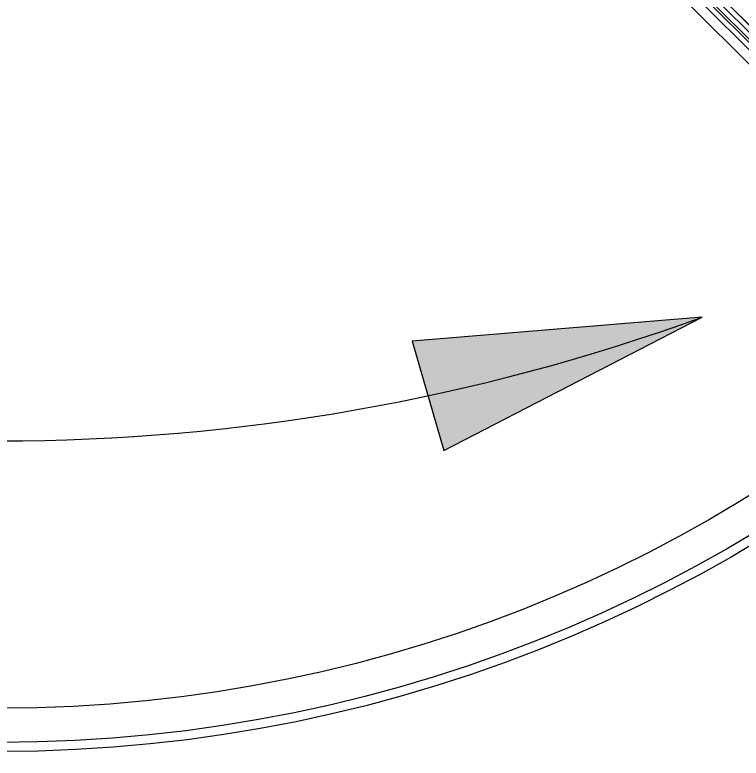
# Model space of a CAD drawing. Extents: x 820 to 5791, y 1495 to 5010.
# Drawn here: x 3155.6 to 3219.3, y 1950.3 to 2015.5 of the extents above; entities that cross this region are included whole.
import ezdxf

# ---------------------------------------------------------------- set-up
doc = ezdxf.new("R2010")
doc.units = 0
doc.header["$LTSCALE"] = 20
doc.layers.get('0').update_dxf_attribs({"linetype": 'CONTINUOUS', "lineweight": 15})
doc.layers.get('DEFPOINTS').update_dxf_attribs({"linetype": 'CONTINUOUS'})
doc.layers.add('_00_TT_PLASTER INTERIOR', color=60, linetype='CONTINUOUS', lineweight=0)
doc.layers.add('ölç', color=63, linetype='CONTINUOUS', lineweight=20)
doc.layers.add('dış ölçü', color=7, linetype='CONTINUOUS', lineweight=20, true_color=0x0d6787)
doc.styles.add('TRS', font='times.ttf', dxfattribs={"width": 0.8})
doc.dimstyles.new('dış ölçü', dxfattribs={"dimtxt": 12, "dimasz": 5, "dimexe": 5, "dimexo": 35, "dimgap": 5, "dimtad": 1, "dimdec": 0, "dimdsep": 46, "dimtxsty": 'TRS', "dimblk": 'DOT', "dimcen": 0, "dimdle": 0.1, "dimclrd": 256, "dimclre": 256, "dimclrt": 73, "dimadec": 0, "dimazin": 0, "dimtfac": 0.3, "dimtdec": 0, "dimtix": 1, "dimtmove": 2, "dimatfit": 3, "dimldrblk": 'DOT', "dimfxl": 1, "dimfxlon": 1, "dimtolj": 1, "dimarcsym": 0})

# ---------------------------------------------------------------- blocks, each defined once
blk = doc.blocks.new('_Dot')
at = {"layer": 'ölç', "color": 0, "lineweight": -2}
blk.add_line((-0.5, 0), (-1, 0), dxfattribs=at)
at = {"layer": 'ölç', "color": 0, "const_width": 0.5}
blk.add_lwpolyline([(-0.25, 0, 1), (0.25, 0, 1)], format="xyb", close=True, dxfattribs=at)
blk = doc.blocks.new('*D176')
at = {"layer": 'DEFPOINTS', "color": 0, "transparency": 16777216}
for p in [(2844.176, 2097.044), (3414.391, 2084.554), (3414.391, 1809.278)]:
    blk.add_point(p, dxfattribs=at)
at = {"layer": 'dış ölçü', "lineweight": -2, "transparency": 16777216}
for p, q in [((2844.176, 1810.278), (2844.176, 1804.278)), ((3414.391, 1810.278), (3414.391, 1804.278)), ((2849.176, 1809.278), (3409.391, 1809.278))]:
    blk.add_line(p, q, dxfattribs=at)
at = {"layer": 'dış ölçü', "lineweight": -2, "transparency": 16777216, "xscale": 5, "yscale": 5, "zscale": 5, "rotation": 180}
blk.add_blockref('_Dot', (2844.176, 1809.278), dxfattribs=at)
at = {"layer": 'dış ölçü', "lineweight": -2, "transparency": 16777216, "xscale": 5, "yscale": 5, "zscale": 5}
blk.add_blockref('_Dot', (3414.391, 1809.278), dxfattribs=at)
at = {"layer": 'dış ölçü', "color": 73, "transparency": 16777216, "insert": (3129.284, 1820.399), "char_height": 12, "attachment_point": 5, "style": 'TRS'}
blk.add_mtext('\\A1;570', dxfattribs=at)
blk = doc.blocks.new('*D180')
at = {"layer": 'DEFPOINTS', "color": 0, "transparency": 16777216}
for p in [(3700.972, 2100.044), (2054.288, 2083.441), (3700.972, 1729.278)]:
    blk.add_point(p, dxfattribs=at)
at = {"layer": 'dış ölçü', "lineweight": -2, "transparency": 16777216}
for p, q in [((2054.288, 1730.278), (2054.288, 1724.278)), ((3700.972, 1730.278), (3700.972, 1724.278)), ((2059.288, 1729.278), (3695.972, 1729.278))]:
    blk.add_line(p, q, dxfattribs=at)
at = {"layer": 'dış ölçü', "lineweight": -2, "transparency": 16777216, "xscale": 5, "yscale": 5, "zscale": 5, "rotation": 180}
blk.add_blockref('_Dot', (2054.288, 1729.278), dxfattribs=at)
at = {"layer": 'dış ölçü', "lineweight": -2, "transparency": 16777216, "xscale": 5, "yscale": 5, "zscale": 5}
blk.add_blockref('_Dot', (3700.972, 1729.278), dxfattribs=at)
at = {"layer": 'dış ölçü', "color": 73, "transparency": 16777216, "insert": (2877.63, 1740.399), "char_height": 12, "attachment_point": 5, "style": 'TRS'}
blk.add_mtext('\\A1;1647', dxfattribs=at)
blk = doc.blocks.new('HGJFG')
h = blk.add_hatch(color=9)
edge = h.paths.add_edge_path()
edge.add_line((-1948.713, -3381.338), (-1974.122, -3383.43))
edge.add_line((-1974.122, -3383.43), (-1972.743, -3388.236))
edge.add_arc((-2010.277, -3212.193), 180, 282.03584, 290)
h = blk.add_hatch(color=9)
edge = h.paths.add_edge_path()
edge.add_arc((-2010.277, -3212.193), 180, 282.03584, 290)
edge.add_line((-1948.713, -3381.338), (-1971.363, -3393.042))
edge.add_line((-1971.363, -3393.042), (-1972.743, -3388.236))
at = {"color": 9}
for p, q in [((-1909.479, -3391.44), (-2111.075, -3189.844)), ((-1923.948, -3376.352), (-2007.881, -3292.419)), ((-2008.501, -3293.038), (-1924.567, -3376.972)), ((-1925.318, -3374.965), (-2006.989, -3293.294)), ((-2008.403, -3294.072), (-1926.096, -3376.379)), ((-2007.767, -3294.072), (-1926.096, -3375.743)), ((-2007.625, -3293.93), (-1925.954, -3375.601)), ((-2009.181, -3294.567), (-1926.591, -3377.157)), ((-1948.713, -3381.338), (-1974.122, -3383.43)), ((-1971.363, -3393.042), (-1948.713, -3381.338)), ((-1974.122, -3383.43), (-1971.363, -3393.042))]:
    blk.add_line(p, q, dxfattribs=at)
for radius in [128.8, 125, 125]:
    blk.add_circle((-2010.277, -3290.642), radius, dxfattribs=at)
at = {"color": 9, "ltscale": 0.5}
for radius in [128, 128, 125]:
    blk.add_circle((-2010.277, -3290.642), radius, dxfattribs=at)
at = {"color": 9}
blk.add_arc((-2010.277, -3212.193), 180, 250, 290, dxfattribs=at)

msp = doc.modelspace()

# ---------------------------------------------------------------- block references
at = {"layer": '_00_TT_PLASTER INTERIOR'}
msp.add_blockref('HGJFG', (5164.587, 5370.35), dxfattribs=at)

# ---------------------------------------------------------------- dimensions: what is measured, and where the dimension line sits
at = {"layer": 'dış ölçü'}
for base, p1, p2, picture, middle in [((3700.972, 1729.278), (2054.288, 2083.441), (3700.972, 2100.044), '*D180', (2877.63, 1740.399)), ((3414.391, 1809.278), (2844.176, 2097.044), (3414.391, 2084.554), '*D176', (3129.284, 1820.399))]:
    dim = msp.add_linear_dim(base=base, p1=p1, p2=p2, dimstyle='dış ölçü', dxfattribs=at)
    dim.commit()
    dim.dimension.update_dxf_attribs({"geometry": picture, "text_midpoint": middle})

doc.saveas('drawing.dxf')
